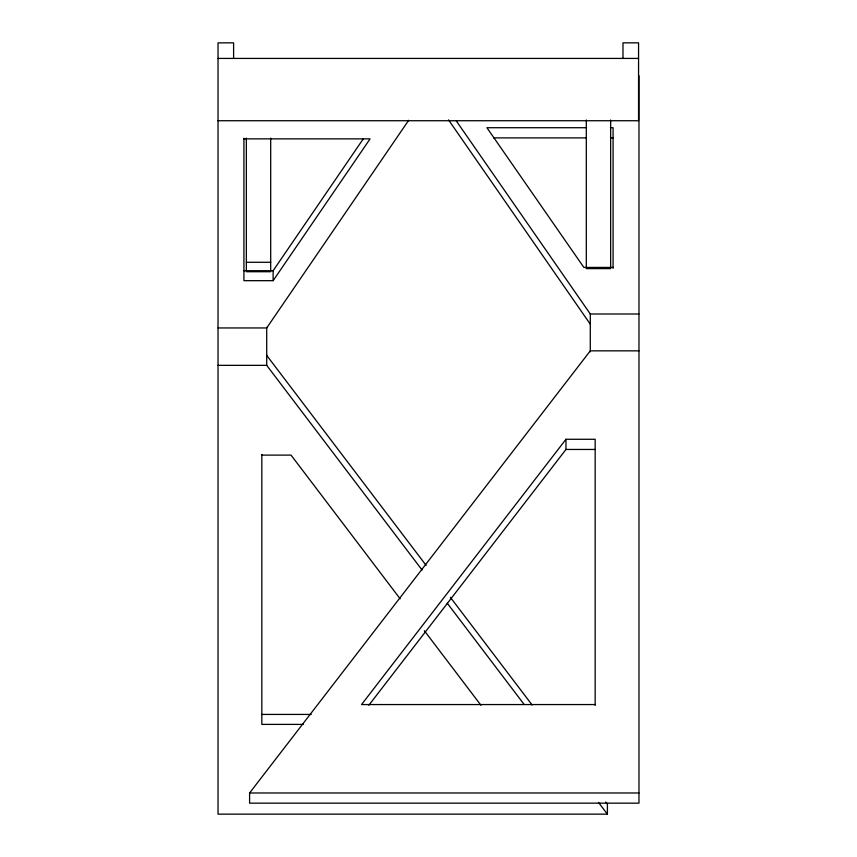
<?xml version="1.0" encoding="UTF-8"?>
<svg xmlns="http://www.w3.org/2000/svg" width="857" height="857" viewBox="0 0 857 857"><rect width="100%" height="100%" fill="white"/><g stroke="black" fill="none" stroke-linecap="round" stroke-linejoin="round"><path stroke-width="1.29" d="M243.924 138.256L243.924 280.678L273.126 280.678L273.126 270.716L363.325 138.791M273.126 280.678L370.085 138.866L243.924 138.866M408.671 120.301L266.709 327.952L218.032 327.952M638.968 75.748L638.968 803.159L249.591 803.159L249.591 792.982L590.291 350.845L638.968 350.845M595.165 705.407L595.165 439.277L565.963 439.277L361.536 704.561L595.165 704.561M368.864 705.225L565.963 449.454L565.963 439.277M218.032 58.426L638.561 58.426M218.032 120.73L638.561 120.73L638.561 42.85L622.985 42.85L622.985 58.426M586.509 127.714L486.915 127.714L583.874 267.427L613.076 267.427M610.42 127.714L613.076 127.714L613.076 268.295M493.557 137.891L586.509 137.891M610.42 137.891L613.076 137.891M246.355 262.285L270.694 262.285M243.924 270.716L273.126 270.716M456.138 120.687L590.291 314.005L638.968 314.005M218.032 365.35L266.709 365.35L422.083 570.034M565.963 449.454L595.165 449.454M261.835 455.11L291.037 455.11L400.123 598.797M261.835 714.427L311.23 714.427M303.228 724.39L261.835 724.39L261.835 454.478M249.591 792.982L638.968 792.982M605.792 802.045L607.409 804.187L607.409 814.15L218.032 814.15L218.032 42.85L233.607 42.85L233.607 58.426M266.709 355.387L426.133 565.395M450.418 597.372L532.154 705.043M447.172 603.082L524.056 704.347M598.507 802.42L607.409 814.15M424.365 630.731L480.927 705.236M448.522 119.884L590.291 324.182M610.645 119.991L610.645 268.616L586.306 268.616L586.306 119.991M590.291 314.005L590.291 351.809M270.694 138.116L270.694 271.723L246.355 271.723L246.355 138.116M266.709 327.342L266.709 365.35"/></g></svg>
